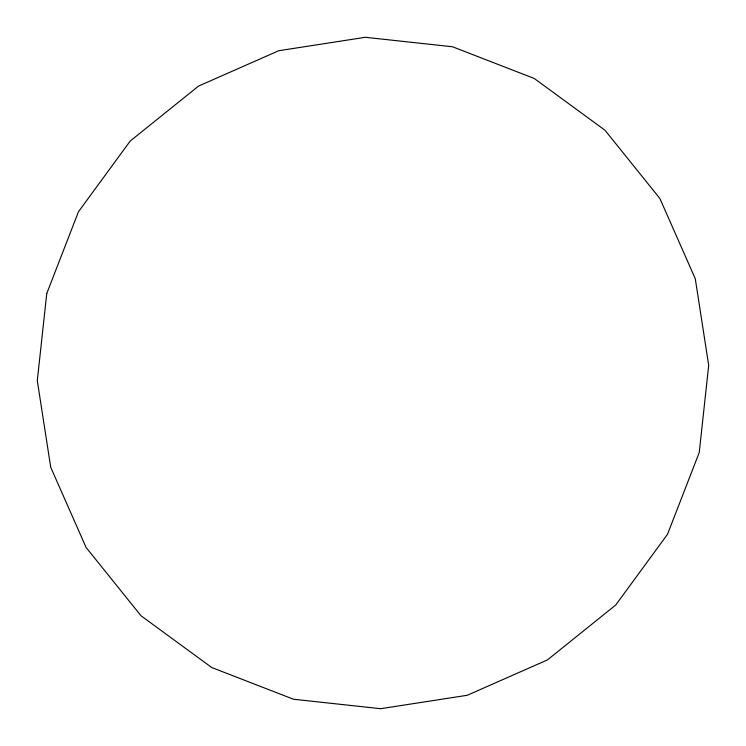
<?xml version="1.0" encoding="UTF-8"?>
<svg xmlns="http://www.w3.org/2000/svg" width="746" height="746" viewBox="0 0 746 746"><rect width="100%" height="100%" fill="white"/><g stroke="black" fill="none" stroke-linecap="round" stroke-linejoin="round"><path stroke-width="1.12" d="M46.765 293.486L37.3 380.637L50.719 467.257L86.088 547.461L141.022 615.776L211.761 667.539L293.486 699.235L380.637 708.7L467.257 695.281L547.461 659.912L615.776 604.978L667.539 534.239L699.235 452.514L708.7 365.363L695.281 278.743L659.912 198.539L604.978 130.224L534.239 78.461L452.514 46.765L365.363 37.3L278.743 50.719L198.539 86.088L130.224 141.022L78.461 211.761L46.765 293.486"/></g></svg>
